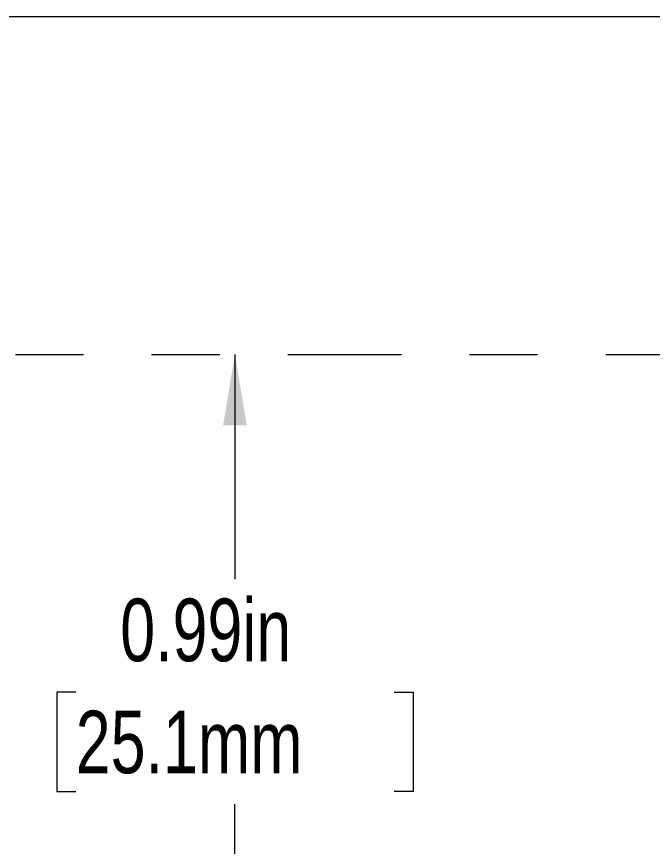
# Paper-space layout 'Inside Dim' of a CAD drawing. Header units: inches. Extents: x 0.04 to 7.3, y 0.02 to 5.63.
# Drawn here: x 1.908 to 2.841, y 4.415 to 5.634 of the extents above; entities that cross this region are included whole.
import ezdxf

# ---------------------------------------------------------------- set-up
doc = ezdxf.new("R2010")
doc.units = ezdxf.units.IN
doc.header["$MEASUREMENT"] = 0
doc.linetypes.add('PHANTOM', pattern=[0.5, 0.25, -0.05, 0.05, -0.05, 0.05, -0.05])
doc.styles.add('SLDTEXTSTYLE0', font='TXT', dxfattribs={"width": 0.75})
doc.dimstyles.new('SLDDIMSTYLE5', dxfattribs={"dimtxt": 0.091864, "dimasz": 0.104, "dimexe": 0, "dimexo": 0.0625, "dimgap": 0.022966, "dimtad": 0, "dimtih": 1, "dimtoh": 1, "dimrnd": 1e-09, "dimdsep": 46, "dimtxsty": 'SLDTEXTSTYLE0', "dimsah": 1, "dimcen": 0.09, "dimadec": 0, "dimazin": 2, "dimtfac": 1, "dimtofl": 0, "dimtmove": 0, "dimatfit": 3, "dimfxl": 1, "dimfrac": 2, "dimtolj": 1, "dimtzin": 12, "dimarcsym": 0})

# ---------------------------------------------------------------- blocks, each defined once
blk = doc.blocks.new('_D_8')
at = {"color": 7, "linetype": 'Continuous', "lineweight": 0, "ltscale": 0.666667}
for p, q in [((2.2284, 5.1375), (2.2284, 4.8079)), ((1.9948, 4.642), (1.9668, 4.642)), ((1.9668, 4.642), (1.9668, 4.4962)), ((2.462, 4.642), (2.49, 4.642)), ((2.49, 4.642), (2.49, 4.4962)), ((1.9668, 4.4962), (1.9948, 4.4962)), ((2.49, 4.4962), (2.462, 4.4962)), ((2.2284, 4.1475), (2.2284, 4.4775))]:
    blk.add_line(p, q, dxfattribs=at)
for points in [[(2.2284, 5.1375), (2.2111, 5.0335), (2.2458, 5.0335)], [(2.2284, 4.1475), (2.2458, 4.2515), (2.2111, 4.2515)]]:
    blk.add_solid(points, dxfattribs=at)
at = {"color": 7, "linetype": 'Continuous', "lineweight": 0, "ltscale": 0.666667, "char_height": 0.09186, "attachment_point": 1, "style": 'SLDTEXTSTYLE0'}
for s, insert in [('0.99in', (2.0601, 4.7791)), ('25.1mm', (1.9948, 4.6146))]:
    blk.add_mtext(s, dxfattribs=dict(at, insert=insert))

psp = doc.layouts.new('Inside Dim')

# ---------------------------------------------------------------- linework, layer by layer
at = {"color": 7, "linetype": 'Continuous', "lineweight": 0, "ltscale": 0.666667}
psp.add_line((0.0415, 5.6337), (7.2963, 5.6337), dxfattribs=at)
at = {"color": 7, "linetype": 'PHANTOM', "lineweight": 15, "ltscale": 0.666667}
psp.add_line((0.9728, 5.1375), (3.2728, 5.1375), dxfattribs=at)

# ---------------------------------------------------------------- dimensions: what is measured, and where the dimension line sits
at = {"color": 7, "linetype": 'Continuous', "lineweight": 0, "ltscale": 0.666667}
dim = psp.add_linear_dim(base=(2.2284, 4.1475), p1=(3.2728, 5.1375), p2=(3.2728, 4.1475), angle=90, dimstyle='SLDDIMSTYLE5', dxfattribs=at)
dim.commit()
dim.dimension.update_dxf_attribs({"geometry": '_D_8', "text_midpoint": (2.2284, 4.6427), "dimtype": 160})

doc.saveas('drawing.dxf')
